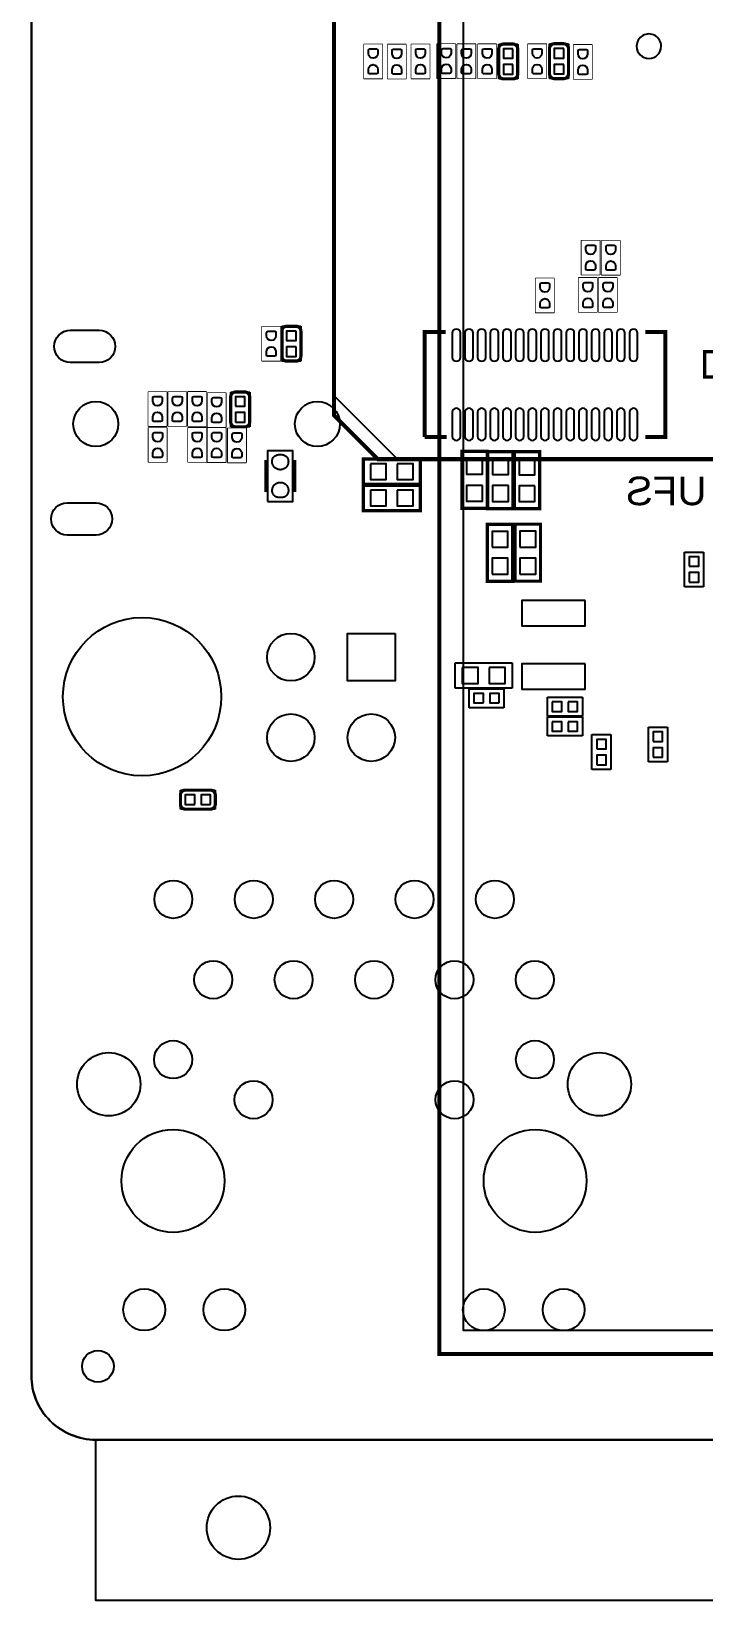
# Model space of a CAD drawing. Extents: x -15 to 159, y -25 to 93.
# Drawn here: x -14.94 to 6.29, y -25.47 to 24.09 of the extents above; entities that cross this region are included whole.
import ezdxf

# ---------------------------------------------------------------- set-up
doc = ezdxf.new("R2010")
doc.units = 0
for name, color, linetype in [('BG_OUTLINE', 200, 'CONTINUOUS'), ('PG_ASSEMBLY_BOTTOM', 2, 'CONTINUOUS'), ('PG_SILKSCREEN_BOTTOM', 120, 'CONTINUOUS'), ('PIN_BOTTOM', 172, 'CONTINUOUS')]:
    doc.layers.add(name, color=color, linetype=linetype)

msp = doc.modelspace()

# ---------------------------------------------------------------- linework, layer by layer
at = {"layer": 'BG_OUTLINE'}
for points in [[(41.056814, 66.641218, 0.414214), (39.024814, 68.673218), (-4.049776, 68.673218), (-4.049776, 67.422014), (-10.151872, 67.422014), (-10.151872, 68.673218), (-12.911328, 68.673218, 0.414214), (-14.943328, 66.641218), (-14.943328, -18.358866, 0.414214), (-12.911328, -20.390866), (39.024814, -20.390866, 0.414214), (41.056814, -18.358866), (41.056814, 66.641218)], [(105.184956, -25.470866), (157.121098, -25.470866), (-12.911328, -25.470866), (-12.911328, -20.390866, -0.414214), (-14.943328, -18.358866)], [(-12.911328, -20.390866, -0.414214), (-14.943328, -18.358866)], [(-12.911328, -20.390866, -0.414214), (-14.943328, -18.358866)], [(-12.911328, -20.390866), (46.136814, -20.390866, -0.414214), (44.104814, -18.358866)]]:
    msp.add_lwpolyline(points, format="xyb", dxfattribs=at)
msp.add_lwpolyline([(41.056814, -18.358866, -0.414214), (39.024814, -20.390866), (-12.911328, -20.390866, -0.414214), (-14.943328, -18.358866), (-14.943328, 66.641218, -0.414214), (-12.911328, 68.673218), (-10.151872, 68.673218), (-10.151872, 67.422014), (-4.049776, 67.422014), (-4.049776, 68.673218), (39.024814, 68.673218, -0.414214), (41.056814, 66.641218)], format="xyb", close=True, dxfattribs=at)
for points in [[(-14.943328, -18.358866), (-14.943328, 66.641218)], [(-14.943328, -18.358866), (-14.943328, 66.641218)], [(-14.943328, -18.358866), (-14.943328, 66.641218)], [(39.024814, -20.390866), (-12.911328, -20.390866)], [(39.024814, -20.390866), (-12.911328, -20.390866)]]:
    msp.add_lwpolyline(points, dxfattribs=at)
at = {"layer": 'PG_ASSEMBLY_BOTTOM'}
msp.add_lwpolyline([(20.853654, 59.208416), (20.853654, -16.9418), (12.528804, -16.9418), (12.528804, -16.941546, 1), (7.028688, -16.941546), (7.028688, -16.9418), (-1.296162, -16.9418), (-1.296162, 59.208416)], format="xyb", dxfattribs=at)
for points in [[(8.09498, 29.076904), (-5.385054, 29.076904), (-5.385054, 12.58697), (-3.385058, 10.586974), (8.09498, 10.586974), (8.09498, 29.076904)], [(-0.179832, 22.58695), (-0.179832, 23.68677)], [(-0.179832, 23.68677), (0.420116, 23.68677)], [(0.420116, 23.68677), (0.420116, 22.58695)], [(1.424178, 22.596348), (1.424178, 23.696168)], [(1.424178, 23.696168), (2.024126, 23.696168)], [(2.024126, 23.696168), (2.024126, 22.596348)], [(0.420116, 22.58695), (-0.179832, 22.58695)], [(2.024126, 22.596348), (1.424178, 22.596348)], [(-7.028942, 13.674344), (-7.028942, 14.774164)], [(-7.028942, 14.774164), (-6.428994, 14.774164)], [(-6.428994, 14.774164), (-6.428994, 13.674344)], [(-6.428994, 13.674344), (-7.028942, 13.674344)], [(-8.646414, 11.597894), (-8.646414, 12.697714)], [(-8.646414, 12.697714), (-8.046466, 12.697714)], [(-8.046466, 12.697714), (-8.046466, 11.597894)], [(-8.046466, 11.597894), (-8.646414, 11.597894)], [(-4.458716, 10.582148), (-2.658872, 10.582148)], [(-4.458716, 9.782048), (-4.458716, 10.582148)], [(-2.658872, 10.582148), (-2.658872, 9.782048)], [(-1.3462, 9.024874), (-1.3462, 10.824718)], [(-1.3462, 10.824718), (-0.5461, 10.824718)], [(-0.5461, 10.824718), (-0.5461, 9.024874)], [(-0.525272, 9.015984), (-0.525272, 10.815828)], [(-0.525272, 10.815828), (0.274828, 10.815828)], [(0.274828, 10.815828), (0.274828, 9.015984)], [(0.313182, 9.011158), (0.313182, 10.811002)], [(0.313182, 10.811002), (1.113282, 10.811002)], [(1.113282, 10.811002), (1.113282, 9.011158)], [(-2.658872, 9.782048), (-4.458716, 9.782048)], [(-4.458462, 9.751314), (-2.658618, 9.751314)], [(-4.458462, 8.951214), (-4.458462, 9.751314)], [(-2.658618, 9.751314), (-2.658618, 8.951214)], [(-2.658618, 8.951214), (-4.458462, 8.951214)], [(-0.5461, 9.024874), (-1.3462, 9.024874)], [(0.274828, 9.015984), (-0.525272, 9.015984)], [(1.113282, 9.011158), (0.313182, 9.011158)], [(-0.540258, 6.721348), (-0.540258, 8.521192)], [(-0.540258, 8.521192), (0.259842, 8.521192)], [(0.259842, 8.521192), (0.259842, 6.721348)], [(0.33909, 6.72338), (0.33909, 8.523224)], [(0.33909, 8.523224), (1.13919, 8.523224)], [(1.13919, 8.523224), (1.13919, 6.72338)], [(5.689346, 6.543548), (5.689346, 7.643368)], [(5.689346, 7.643368), (6.289294, 7.643368)], [(6.289294, 7.643368), (6.289294, 6.543548)], [(0.259842, 6.721348), (-0.540258, 6.721348)], [(1.13919, 6.72338), (0.33909, 6.72338)], [(6.289294, 6.543548), (5.689346, 6.543548)], [(-1.55448, 4.143248), (0.245364, 4.143248)], [(-1.55448, 3.343148), (-1.55448, 4.143248)], [(0.245364, 4.143248), (0.245364, 3.343148)], [(0.245364, 3.343148), (-1.55448, 3.343148)], [(-1.11379, 2.728468), (-1.11379, 3.328416)], [(-1.11379, 3.328416), (-0.01397, 3.328416)], [(-0.01397, 3.328416), (-0.01397, 2.728468)], [(1.362456, 3.061716), (2.462276, 3.061716)], [(1.362456, 2.461768), (1.362456, 3.061716)], [(2.462276, 3.061716), (2.462276, 2.461768)], [(-0.01397, 2.728468), (-1.11379, 2.728468)], [(2.462276, 2.461768), (1.362456, 2.461768)], [(1.363218, 2.436622), (2.463038, 2.436622)], [(1.363218, 1.836674), (1.363218, 2.436622)], [(2.463038, 2.436622), (2.463038, 1.836674)], [(4.54914, 1.013714), (4.54914, 2.113534)], [(4.54914, 2.113534), (5.149088, 2.113534)], [(5.149088, 2.113534), (5.149088, 1.013714)], [(2.463038, 1.836674), (1.363218, 1.836674)], [(2.765806, 0.779018), (2.765806, 1.878838)], [(2.765806, 1.878838), (3.365754, 1.878838)], [(3.365754, 1.878838), (3.365754, 0.779018)], [(5.149088, 1.013714), (4.54914, 1.013714)], [(3.365754, 0.779018), (2.765806, 0.779018)], [(-10.23366, -0.474726), (-10.23366, 0.125222)], [(-10.23366, 0.125222), (-9.13384, 0.125222)], [(-9.13384, 0.125222), (-9.13384, -0.474726)], [(-9.13384, -0.474726), (-10.23366, -0.474726)]]:
    msp.add_lwpolyline(points, dxfattribs=at)
at = {"layer": 'PG_ASSEMBLY_BOTTOM', "const_width": 0.0254}
for points in [[(-3.846322, 23.687024), (-4.44627, 23.687024)], [(-4.44627, 23.687024), (-4.44627, 22.587204)], [(-3.846322, 22.587204), (-3.846322, 23.687024)], [(-3.0988, 23.681436), (-3.698748, 23.681436)], [(-3.698748, 23.681436), (-3.698748, 22.581616)], [(-3.0988, 22.581616), (-3.0988, 23.681436)], [(-2.351532, 23.68931), (-2.95148, 23.68931)], [(-2.95148, 23.68931), (-2.95148, 22.58949)], [(-2.351532, 22.58949), (-2.351532, 23.68931)], [(-1.536446, 23.698708), (-2.136394, 23.698708)], [(-2.136394, 23.698708), (-2.136394, 22.598888)], [(-1.536446, 22.598888), (-1.536446, 23.698708)], [(-0.902208, 23.693628), (-1.502156, 23.693628)], [(-1.502156, 23.693628), (-1.502156, 22.593808)], [(-0.902208, 22.593808), (-0.902208, 23.693628)], [(-0.24257, 23.693374), (-0.842518, 23.693374)], [(-0.842518, 23.693374), (-0.842518, 22.593554)], [(-0.24257, 22.593554), (-0.24257, 23.693374)], [(1.335532, 23.694644), (0.735584, 23.694644)], [(0.735584, 23.694644), (0.735584, 22.594824)], [(1.335532, 22.594824), (1.335532, 23.694644)], [(2.775966, 23.672038), (2.176018, 23.672038)], [(2.176018, 23.672038), (2.176018, 22.572218)], [(2.775966, 22.572218), (2.775966, 23.672038)], [(-4.44627, 22.587204), (-3.846322, 22.587204)], [(-3.698748, 22.581616), (-3.0988, 22.581616)], [(-2.95148, 22.58949), (-2.351532, 22.58949)], [(-2.136394, 22.598888), (-1.536446, 22.598888)], [(-1.502156, 22.593808), (-0.902208, 22.593808)], [(-0.842518, 22.593554), (-0.24257, 22.593554)], [(0.735584, 22.594824), (1.335532, 22.594824)], [(2.176018, 22.572218), (2.775966, 22.572218)], [(2.423922, 17.490694), (2.423922, 16.390874)], [(3.02387, 17.490694), (2.423922, 17.490694)], [(3.02387, 16.390874), (3.02387, 17.490694)], [(3.060954, 17.486884), (3.060954, 16.387064)], [(3.660902, 17.486884), (3.060954, 17.486884)], [(3.660902, 16.387064), (3.660902, 17.486884)], [(2.423922, 16.390874), (3.02387, 16.390874)], [(3.060954, 16.387064), (3.660902, 16.387064)], [(0.9779, 16.296894), (0.9779, 15.197074)], [(1.577848, 16.296894), (0.9779, 16.296894)], [(1.577848, 15.197074), (1.577848, 16.296894)], [(2.338324, 16.314166), (2.338324, 15.214346)], [(2.938272, 16.314166), (2.338324, 16.314166)], [(2.938272, 15.214346), (2.938272, 16.314166)], [(2.970276, 16.314166), (2.970276, 15.214346)], [(3.570224, 16.314166), (2.970276, 16.314166)], [(3.570224, 15.214346), (3.570224, 16.314166)], [(0.9779, 15.197074), (1.577848, 15.197074)], [(2.338324, 15.214346), (2.938272, 15.214346)], [(2.970276, 15.214346), (3.570224, 15.214346)], [(-7.065518, 14.772386), (-7.665466, 14.772386)], [(-7.665466, 14.772386), (-7.665466, 13.672566)], [(-7.065518, 13.672566), (-7.065518, 14.772386)], [(-7.665466, 13.672566), (-7.065518, 13.672566)], [(-10.660888, 12.710668), (-11.260836, 12.710668)], [(-11.260836, 12.710668), (-11.260836, 11.610848)], [(-10.660888, 11.610848), (-10.660888, 12.710668)], [(-10.033, 12.71143), (-10.632948, 12.71143)], [(-10.632948, 12.71143), (-10.632948, 11.61161)], [(-10.033, 11.61161), (-10.033, 12.71143)], [(-9.407652, 12.712954), (-10.0076, 12.712954)], [(-10.0076, 12.712954), (-10.0076, 11.613134)], [(-9.407652, 11.613134), (-9.407652, 12.712954)], [(-8.789924, 12.679934), (-9.389872, 12.679934)], [(-9.389872, 12.679934), (-9.389872, 11.580114)], [(-8.789924, 11.580114), (-8.789924, 12.679934)], [(-11.260836, 11.610848), (-10.660888, 11.610848)], [(-11.255502, 11.574272), (-11.255502, 10.474452)], [(-10.655554, 11.574272), (-11.255502, 11.574272)], [(-10.655554, 10.474452), (-10.655554, 11.574272)], [(-10.632948, 11.61161), (-10.033, 11.61161)], [(-10.0076, 11.613134), (-9.407652, 11.613134)], [(-10.00379, 11.575288), (-10.00379, 10.475468)], [(-9.403842, 11.575288), (-10.00379, 11.575288)], [(-9.403842, 10.475468), (-9.403842, 11.575288)], [(-9.390634, 11.571224), (-9.390634, 10.471404)], [(-8.790686, 11.571224), (-9.390634, 11.571224)], [(-9.389872, 11.580114), (-8.789924, 11.580114)], [(-8.790686, 10.471404), (-8.790686, 11.571224)], [(-8.748268, 11.562588), (-8.748268, 10.462768)], [(-8.14832, 11.562588), (-8.748268, 11.562588)], [(-8.14832, 10.462768), (-8.14832, 11.562588)], [(-11.255502, 10.474452), (-10.655554, 10.474452)], [(-10.00379, 10.475468), (-9.403842, 10.475468)], [(-9.390634, 10.471404), (-8.790686, 10.471404)], [(-8.748268, 10.462768), (-8.14832, 10.462768)]]:
    msp.add_lwpolyline(points, dxfattribs=at)
at = {"layer": 'PG_ASSEMBLY_BOTTOM'}
msp.add_lwpolyline([(-7.479792, 9.243822), (-6.679692, 9.243822), (-6.679692, 10.844022), (-7.479792, 10.844022)], close=True, dxfattribs=at)
at = {"layer": 'PG_SILKSCREEN_BOTTOM'}
for points, const_width in [([(7.492238, -17.68729), (-2.057654, -17.68729), (-2.057654, 68.34251), (21.513546, 68.34251), (21.513546, 68.29171)], 0.127), ([(-5.385054, 29.076904), (-5.385054, 11.960098), (-4.002024, 10.577068), (8.115046, 10.577068), (8.115046, 29.076904), (-5.385054, 29.076904)], 0.127), ([(-1.854962, 14.596872), (-2.517902, 14.596872), (-2.517902, 11.277092)], 0.127), ([(4.454906, 11.277092), (5.082032, 11.277092), (5.082032, 14.596872), (4.454906, 14.596872)], 0.127), ([(6.324092, 13.972032), (6.324092, 13.171932), (8.123936, 13.171932), (8.123936, 13.972032), (6.324092, 13.972032)], 0.1016), ([(-2.517902, 11.277092), (-1.82499, 11.277092)], 0.127), ([(-7.524242, 10.551922), (-7.524242, 9.535922)], 0.127), ([(-6.635242, 9.535922), (-6.635242, 10.551922)], 0.127), ([(-4.458716, 10.582148), (-4.458716, 9.782048), (-2.658872, 9.782048), (-2.658872, 10.582148), (-4.458716, 10.582148)], 0.1016), ([(-0.5461, 10.824718), (-1.3462, 10.824718), (-1.3462, 9.024874), (-0.5461, 9.024874), (-0.5461, 10.824718)], 0.1016), ([(0.274828, 10.815828), (-0.525272, 10.815828), (-0.525272, 9.015984), (0.274828, 9.015984), (0.274828, 10.815828)], 0.1016), ([(1.113282, 10.811002), (0.313182, 10.811002), (0.313182, 9.011158), (1.113282, 9.011158), (1.113282, 10.811002)], 0.1016), ([(-4.458462, 9.751314), (-4.458462, 8.951214), (-2.658618, 8.951214), (-2.658618, 9.751314), (-4.458462, 9.751314)], 0.1016), ([(-0.540258, 6.721348), (0.259842, 6.721348), (0.259842, 8.521192), (-0.540258, 8.521192), (-0.540258, 6.721348)], 0.1016), ([(0.33909, 6.72338), (1.13919, 6.72338), (1.13919, 8.523224), (0.33909, 8.523224), (0.33909, 6.72338)], 0.1016)]:
    msp.add_lwpolyline(points, dxfattribs=dict(at, const_width=const_width))
msp.add_lwpolyline([(4.953254, 23.61692, 1), (4.176738, 23.617052, 1)], format="xyb", close=True, dxfattribs=at)
at = {"layer": 'PG_SILKSCREEN_BOTTOM', "const_width": 0.1016}
for points in [[(0.267716, 23.68677), (-0.027432, 23.68677, 0.414362), (-0.179832, 23.53437), (-0.179832, 22.73935, 0.414362), (-0.027432, 22.58695), (0.267716, 22.58695, 0.414362), (0.420116, 22.73935), (0.420116, 23.53437, 0.414362), (0.267716, 23.68677)], [(1.871726, 23.696168), (1.576578, 23.696168, 0.414362), (1.424178, 23.543768), (1.424178, 22.748748, 0.414362), (1.576578, 22.596348), (1.871726, 22.596348, 0.414362), (2.024126, 22.748748), (2.024126, 23.543768, 0.414362), (1.871726, 23.696168)], [(-6.581394, 14.774164), (-6.876542, 14.774164, 0.414362), (-7.028942, 14.621764), (-7.028942, 13.826744, 0.414362), (-6.876542, 13.674344), (-6.581394, 13.674344, 0.414362), (-6.428994, 13.826744), (-6.428994, 14.621764, 0.414362), (-6.581394, 14.774164)], [(-8.494014, 11.597894), (-8.198866, 11.597894, 0.414362), (-8.046466, 11.750294), (-8.046466, 12.545314, 0.414362), (-8.198866, 12.697714), (-8.494014, 12.697714, 0.414362), (-8.646414, 12.545314), (-8.646414, 11.750294, 0.414362), (-8.494014, 11.597894)], [(-9.13384, -0.322326), (-9.13384, -0.027178, 0.414362), (-9.28624, 0.125222), (-10.08126, 0.125222, 0.414362), (-10.23366, -0.027178), (-10.23366, -0.322326, 0.414362), (-10.08126, -0.474726), (-9.28624, -0.474726, 0.414362), (-9.13384, -0.322326)]]:
    msp.add_lwpolyline(points, format="xyb", dxfattribs=at)
at = {"layer": 'PIN_BOTTOM'}
for points in [[(-4.29641, 23.387304), (-4.29641, 23.488904, -0.375524), (-4.247896, 23.531322), (-4.031996, 23.531322, -0.365201), (-3.996182, 23.488904), (-3.996182, 23.387304, -0.999502)], [(-3.548888, 23.381716), (-3.548888, 23.483316, -0.375524), (-3.500374, 23.525734), (-3.284474, 23.525734, -0.365201), (-3.24866, 23.483316), (-3.24866, 23.381716, -0.999502)], [(-2.80162, 23.38959), (-2.80162, 23.49119, -0.375524), (-2.753106, 23.533608), (-2.537206, 23.533608, -0.365201), (-2.501392, 23.49119), (-2.501392, 23.38959, -0.999502)], [(-1.986534, 23.398988), (-1.986534, 23.500588, -0.375524), (-1.93802, 23.543006), (-1.72212, 23.543006, -0.365201), (-1.686306, 23.500588), (-1.686306, 23.398988, -0.999502)], [(-1.352296, 23.393908), (-1.352296, 23.495508, -0.375524), (-1.303782, 23.537926), (-1.087882, 23.537926, -0.365201), (-1.052068, 23.495508), (-1.052068, 23.393908, -0.999502)], [(-0.692658, 23.393654), (-0.692658, 23.495254, -0.375524), (-0.644144, 23.537672), (-0.428244, 23.537672, -0.365201), (-0.39243, 23.495254), (-0.39243, 23.393654, -0.999502)], [(0.885444, 23.394924), (0.885444, 23.496524, -0.375524), (0.933958, 23.538942), (1.149858, 23.538942, -0.365201), (1.185672, 23.496524), (1.185672, 23.394924, -0.999502)], [(2.325878, 23.372318), (2.325878, 23.473918, -0.375524), (2.374392, 23.516336), (2.590292, 23.516336, -0.365201), (2.626106, 23.473918), (2.626106, 23.372318, -0.999502)], [(-3.996182, 22.886924), (-3.996182, 22.785324, -0.375524), (-4.044696, 22.742906), (-4.260596, 22.742906, -0.365201), (-4.29641, 22.785324), (-4.29641, 22.886924, -0.999502)], [(-3.24866, 22.881336), (-3.24866, 22.779736, -0.375524), (-3.297174, 22.737318), (-3.513074, 22.737318, -0.365201), (-3.548888, 22.779736), (-3.548888, 22.881336, -0.999502)], [(-2.501392, 22.88921), (-2.501392, 22.78761, -0.375524), (-2.549906, 22.745192), (-2.765806, 22.745192, -0.365201), (-2.80162, 22.78761), (-2.80162, 22.88921, -0.999502)], [(-1.686306, 22.898608), (-1.686306, 22.797008, -0.375524), (-1.73482, 22.75459), (-1.95072, 22.75459, -0.365201), (-1.986534, 22.797008), (-1.986534, 22.898608, -0.999502)], [(-1.052068, 22.893528), (-1.052068, 22.791928, -0.375524), (-1.100582, 22.74951), (-1.316482, 22.74951, -0.365201), (-1.352296, 22.791928), (-1.352296, 22.893528, -0.999502)], [(-0.39243, 22.893274), (-0.39243, 22.791674, -0.375524), (-0.440944, 22.749256), (-0.656844, 22.749256, -0.365201), (-0.692658, 22.791674), (-0.692658, 22.893274, -0.999502)], [(1.185672, 22.894544), (1.185672, 22.792944, -0.375524), (1.137158, 22.750526), (0.921258, 22.750526, -0.365201), (0.885444, 22.792944), (0.885444, 22.894544, -0.999502)], [(2.626106, 22.871938), (2.626106, 22.770338, -0.375524), (2.577592, 22.72792), (2.361692, 22.72792, -0.365201), (2.325878, 22.770338), (2.325878, 22.871938, -0.999502)], [(2.573782, 17.190974), (2.573782, 17.292574, -0.375524), (2.622296, 17.334992), (2.838196, 17.334992, -0.365201), (2.87401, 17.292574), (2.87401, 17.190974, -0.999502)], [(3.210814, 17.187164), (3.210814, 17.288764, -0.375524), (3.259328, 17.331182), (3.475228, 17.331182, -0.365201), (3.511042, 17.288764), (3.511042, 17.187164, -0.999502)], [(2.87401, 16.690594), (2.87401, 16.588994, -0.375524), (2.825496, 16.546576), (2.609596, 16.546576, -0.365201), (2.573782, 16.588994), (2.573782, 16.690594, -0.999502)], [(3.511042, 16.686784), (3.511042, 16.585184, -0.375524), (3.462528, 16.542766), (3.246628, 16.542766, -0.365201), (3.210814, 16.585184), (3.210814, 16.686784, -0.999502)], [(1.12776, 15.997174), (1.12776, 16.098774, -0.375524), (1.176274, 16.141192), (1.392174, 16.141192, -0.365201), (1.427988, 16.098774), (1.427988, 15.997174, -0.999502)], [(2.488184, 16.014446), (2.488184, 16.116046, -0.375524), (2.536698, 16.158464), (2.752598, 16.158464, -0.365201), (2.788412, 16.116046), (2.788412, 16.014446, -0.999502)], [(3.120136, 16.014446), (3.120136, 16.116046, -0.375524), (3.16865, 16.158464), (3.38455, 16.158464, -0.365201), (3.420364, 16.116046), (3.420364, 16.014446, -0.999502)], [(1.427988, 15.496794), (1.427988, 15.395194, -0.375524), (1.379474, 15.352776), (1.163574, 15.352776, -0.365201), (1.12776, 15.395194), (1.12776, 15.496794, -0.999502)], [(2.788412, 15.514066), (2.788412, 15.412466, -0.375524), (2.739898, 15.370048), (2.523998, 15.370048, -0.365201), (2.488184, 15.412466), (2.488184, 15.514066, -0.999502)], [(3.420364, 15.514066), (3.420364, 15.412466, -0.375524), (3.37185, 15.370048), (3.15595, 15.370048, -0.365201), (3.120136, 15.412466), (3.120136, 15.514066, -0.999502)], [(-12.800584, 13.631164), (-13.714984, 13.631164, -1), (-13.714984, 14.647164), (-12.800584, 14.647164, -1)], [(-7.515606, 14.472666), (-7.515606, 14.574266, -0.375524), (-7.467092, 14.616684), (-7.251192, 14.616684, -0.365201), (-7.215378, 14.574266), (-7.215378, 14.472666, -0.999502)], [(-1.390904, 13.79601), (-1.390904, 14.55801, 1), (-1.644904, 14.55801), (-1.644904, 13.79601, 1)], [(-0.991108, 13.79601), (-0.991108, 14.55801, 1), (-1.245108, 14.55801), (-1.245108, 13.79601, 1)], [(-0.591058, 13.79601), (-0.591058, 14.55801, 1), (-0.845058, 14.55801), (-0.845058, 13.79601, 1)], [(-0.191008, 13.79601), (-0.191008, 14.55801, 1), (-0.445008, 14.55801), (-0.445008, 13.79601, 1)], [(0.209042, 13.79601), (0.209042, 14.55801, 1), (-0.044958, 14.55801), (-0.044958, 13.79601, 1)], [(0.609092, 13.79601), (0.609092, 14.55801, 1), (0.355092, 14.55801), (0.355092, 13.79601, 1)], [(1.008888, 13.79601), (1.008888, 14.55801, 1), (0.754888, 14.55801), (0.754888, 13.79601, 1)], [(1.408938, 13.79601), (1.408938, 14.55801, 1), (1.154938, 14.55801), (1.154938, 13.79601, 1)], [(1.808988, 13.79601), (1.808988, 14.55801, 1), (1.554988, 14.55801), (1.554988, 13.79601, 1)], [(2.209038, 13.79601), (2.209038, 14.55801, 1), (1.955038, 14.55801), (1.955038, 13.79601, 1)], [(2.609088, 13.79601), (2.609088, 14.55801, 1), (2.355088, 14.55801), (2.355088, 13.79601, 1)], [(3.008884, 13.79601), (3.008884, 14.55801, 1), (2.754884, 14.55801), (2.754884, 13.79601, 1)], [(3.408934, 13.79601), (3.408934, 14.55801, 1), (3.154934, 14.55801), (3.154934, 13.79601, 1)], [(3.808984, 13.79601), (3.808984, 14.55801, 1), (3.554984, 14.55801), (3.554984, 13.79601, 1)], [(4.209034, 13.79601), (4.209034, 14.55801, 1), (3.955034, 14.55801), (3.955034, 13.79601, 1)], [(-7.215378, 13.972286), (-7.215378, 13.870686, -0.375524), (-7.263892, 13.828268), (-7.479792, 13.828268, -0.365201), (-7.515606, 13.870686), (-7.515606, 13.972286, -0.999502)], [(-11.110976, 12.410948), (-11.110976, 12.512548, -0.375524), (-11.062462, 12.554966), (-10.846562, 12.554966, -0.365201), (-10.810748, 12.512548), (-10.810748, 12.410948, -0.999502)], [(-10.483088, 12.41171), (-10.483088, 12.51331, -0.375524), (-10.434574, 12.555728), (-10.218674, 12.555728, -0.365201), (-10.18286, 12.51331), (-10.18286, 12.41171, -0.999502)], [(-9.85774, 12.413234), (-9.85774, 12.514834, -0.375524), (-9.809226, 12.557252), (-9.593326, 12.557252, -0.365201), (-9.557512, 12.514834), (-9.557512, 12.413234, -0.999502)], [(-9.240012, 12.380214), (-9.240012, 12.481814, -0.375524), (-9.191498, 12.524232), (-8.975598, 12.524232, -0.365201), (-8.939784, 12.481814), (-8.939784, 12.380214, -0.999502)], [(-10.810748, 11.910568), (-10.810748, 11.808968, -0.375524), (-10.859262, 11.76655), (-11.075162, 11.76655, -0.365201), (-11.110976, 11.808968), (-11.110976, 11.910568, -0.999502)], [(-10.18286, 11.91133), (-10.18286, 11.80973, -0.375524), (-10.231374, 11.767312), (-10.447274, 11.767312, -0.365201), (-10.483088, 11.80973), (-10.483088, 11.91133, -0.999502)], [(-9.557512, 11.912854), (-9.557512, 11.811254, -0.375524), (-9.606026, 11.768836), (-9.821926, 11.768836, -0.365201), (-9.85774, 11.811254), (-9.85774, 11.912854, -0.999502)], [(-8.939784, 11.879834), (-8.939784, 11.778234, -0.375524), (-8.988298, 11.735816), (-9.204198, 11.735816, -0.365201), (-9.240012, 11.778234), (-9.240012, 11.879834, -0.999502)], [(-1.390904, 11.295888), (-1.390904, 12.057888, 1), (-1.644904, 12.057888), (-1.644904, 11.295888, 1)], [(-0.991108, 11.295888), (-0.991108, 12.057888, 1), (-1.245108, 12.057888), (-1.245108, 11.295888, 1)], [(-0.591058, 11.295888), (-0.591058, 12.057888, 1), (-0.845058, 12.057888), (-0.845058, 11.295888, 1)], [(-0.191008, 11.295888), (-0.191008, 12.057888, 1), (-0.445008, 12.057888), (-0.445008, 11.295888, 1)], [(0.209042, 11.295888), (0.209042, 12.057888, 1), (-0.044958, 12.057888), (-0.044958, 11.295888, 1)], [(0.609092, 11.295888), (0.609092, 12.057888, 1), (0.355092, 12.057888), (0.355092, 11.295888, 1)], [(1.008888, 11.295888), (1.008888, 12.057888, 1), (0.754888, 12.057888), (0.754888, 11.295888, 1)], [(1.408938, 11.295888), (1.408938, 12.057888, 1), (1.154938, 12.057888), (1.154938, 11.295888, 1)], [(1.808988, 11.295888), (1.808988, 12.057888, 1), (1.554988, 12.057888), (1.554988, 11.295888, 1)], [(2.209038, 11.295888), (2.209038, 12.057888, 1), (1.955038, 12.057888), (1.955038, 11.295888, 1)], [(2.609088, 11.295888), (2.609088, 12.057888, 1), (2.355088, 12.057888), (2.355088, 11.295888, 1)], [(3.008884, 11.295888), (3.008884, 12.057888, 1), (2.754884, 12.057888), (2.754884, 11.295888, 1)], [(3.408934, 11.295888), (3.408934, 12.057888, 1), (3.154934, 12.057888), (3.154934, 11.295888, 1)], [(3.808984, 11.295888), (3.808984, 12.057888, 1), (3.554984, 12.057888), (3.554984, 11.295888, 1)], [(4.209034, 11.295888), (4.209034, 12.057888, 1), (3.955034, 12.057888), (3.955034, 11.295888, 1)], [(-11.105642, 11.274552), (-11.105642, 11.376152, -0.375524), (-11.057128, 11.41857), (-10.841228, 11.41857, -0.365201), (-10.805414, 11.376152), (-10.805414, 11.274552, -0.999502)], [(-9.85393, 11.275568), (-9.85393, 11.377168, -0.375524), (-9.805416, 11.419586), (-9.589516, 11.419586, -0.365201), (-9.553702, 11.377168), (-9.553702, 11.275568, -0.999502)], [(-9.240774, 11.271504), (-9.240774, 11.373104, -0.375524), (-9.19226, 11.415522), (-8.97636, 11.415522, -0.365201), (-8.940546, 11.373104), (-8.940546, 11.271504, -0.999502)], [(-8.598408, 11.262868), (-8.598408, 11.364468, -0.375524), (-8.549894, 11.406886), (-8.333994, 11.406886, -0.365201), (-8.29818, 11.364468), (-8.29818, 11.262868, -0.999502)], [(-10.805414, 10.774172), (-10.805414, 10.672572, -0.375524), (-10.853928, 10.630154), (-11.069828, 10.630154, -0.365201), (-11.105642, 10.672572), (-11.105642, 10.774172, -0.999502)], [(-9.553702, 10.775188), (-9.553702, 10.673588, -0.375524), (-9.602216, 10.63117), (-9.818116, 10.63117, -0.365201), (-9.85393, 10.673588), (-9.85393, 10.775188, -0.999502)], [(-8.940546, 10.771124), (-8.940546, 10.669524, -0.375524), (-8.98906, 10.627106), (-9.20496, 10.627106, -0.365201), (-9.240774, 10.669524), (-9.240774, 10.771124, -0.999502)], [(-8.29818, 10.762488), (-8.29818, 10.660888, -0.375524), (-8.346694, 10.61847), (-8.562594, 10.61847, -0.365201), (-8.598408, 10.660888), (-8.598408, 10.762488, -0.999502)], [(-12.90066, 8.181086), (-13.81506, 8.181086, -1), (-13.81506, 9.197086), (-12.90066, 9.197086, -1)]]:
    msp.add_lwpolyline(points, format="xyb", close=True, dxfattribs=at)
for points in [[(0.270129, 23.536783), (-0.029845, 23.536783), (-0.029845, 23.236809), (0.270129, 23.236809)], [(1.874139, 23.546181), (1.574165, 23.546181), (1.574165, 23.246207), (1.874139, 23.246207)], [(0.270129, 23.036911), (-0.029845, 23.036911), (-0.029845, 22.736937), (0.270129, 22.736937)], [(1.874139, 23.046309), (1.574165, 23.046309), (1.574165, 22.746335), (1.874139, 22.746335)], [(-6.578981, 14.624177), (-6.878955, 14.624177), (-6.878955, 14.324203), (-6.578981, 14.324203)], [(-6.578981, 14.124305), (-6.878955, 14.124305), (-6.878955, 13.824331), (-6.578981, 13.824331)], [(-8.496427, 12.247753), (-8.196453, 12.247753), (-8.196453, 12.547727), (-8.496427, 12.547727)], [(-8.496427, 11.747881), (-8.196453, 11.747881), (-8.196453, 12.047855), (-8.496427, 12.047855)], [(-6.825996, 10.526522), (-6.824726, 10.502392), (-6.825996, 10.478516), (-6.829044, 10.45464), (-6.834378, 10.431018), (-6.841998, 10.408158), (-6.851396, 10.38606), (-6.862826, 10.364978), (-6.876034, 10.344912), (-6.891274, 10.326116), (-6.907784, 10.30859), (-6.926072, 10.292842), (-6.94563, 10.278872), (-6.96849, 10.267442), (-6.992366, 10.258298), (-7.017004, 10.25144), (-7.04215, 10.246614), (-7.06755, 10.244328), (-7.09295, 10.244328), (-7.11835, 10.246614), (-7.143496, 10.25144), (-7.168134, 10.258298), (-7.19201, 10.267442), (-7.21487, 10.278872), (-7.234682, 10.292334), (-7.253224, 10.307574), (-7.270242, 10.324592), (-7.285482, 10.343388), (-7.298944, 10.3632), (-7.310374, 10.384536), (-7.319772, 10.406634), (-7.326884, 10.429494), (-7.33171, 10.453116), (-7.33425, 10.476992), (-7.334504, 10.501122), (-7.334758, 10.522966), (-7.332472, 10.544556), (-7.328154, 10.565892), (-7.32155, 10.586466), (-7.31266, 10.606532), (-7.301992, 10.625328), (-7.289292, 10.642854), (-7.274814, 10.65911), (-7.258558, 10.673842), (-7.241032, 10.686542), (-7.222236, 10.697464), (-7.202424, 10.706354), (-7.181596, 10.713212), (-7.16026, 10.71753), (-7.13867, 10.719816), (-7.022084, 10.719816), (-7.000748, 10.717784), (-6.979666, 10.713212), (-6.959092, 10.706608), (-6.939534, 10.697972), (-6.920738, 10.687304), (-6.903212, 10.674858), (-6.88721, 10.660634), (-6.872732, 10.644632), (-6.860032, 10.62736), (-6.84911, 10.608818), (-6.839966, 10.58926), (-6.833108, 10.56894), (-6.828536, 10.547858)], [(-4.233799, 10.432161), (-4.233799, 9.932035), (-3.733673, 9.932035), (-3.733673, 10.432161)], [(-3.383915, 10.432161), (-3.383915, 9.932035), (-2.883789, 9.932035), (-2.883789, 10.432161)], [(-0.696087, 10.599801), (-1.196213, 10.599801), (-1.196213, 10.099675), (-0.696087, 10.099675)], [(0.124841, 10.590911), (-0.375285, 10.590911), (-0.375285, 10.090785), (0.124841, 10.090785)], [(0.963295, 10.586085), (0.463169, 10.586085), (0.463169, 10.085959), (0.963295, 10.085959)], [(-7.333488, 9.561322), (-7.334758, 9.585452), (-7.333488, 9.609328), (-7.33044, 9.633204), (-7.325106, 9.656826), (-7.317486, 9.679686), (-7.308088, 9.701784), (-7.296658, 9.722866), (-7.28345, 9.742932), (-7.26821, 9.761728), (-7.2517, 9.779254), (-7.233412, 9.795002), (-7.213854, 9.808972), (-7.190994, 9.820402), (-7.167118, 9.829546), (-7.14248, 9.836404), (-7.117334, 9.84123), (-7.091934, 9.843516), (-7.066534, 9.843516), (-7.041134, 9.84123), (-7.015988, 9.836404), (-6.99135, 9.829546), (-6.967474, 9.820402), (-6.944614, 9.808972), (-6.924802, 9.79551), (-6.90626, 9.78027), (-6.889242, 9.763252), (-6.874002, 9.744456), (-6.86054, 9.724644), (-6.84911, 9.703308), (-6.839712, 9.68121), (-6.8326, 9.65835), (-6.827774, 9.634728), (-6.825234, 9.610852), (-6.82498, 9.586722), (-6.824726, 9.564878), (-6.827012, 9.543288), (-6.83133, 9.521952), (-6.837934, 9.501378), (-6.846824, 9.481312), (-6.857492, 9.462516), (-6.870192, 9.44499), (-6.88467, 9.428734), (-6.900926, 9.414002), (-6.918452, 9.401302), (-6.937248, 9.39038), (-6.95706, 9.38149), (-6.977888, 9.374632), (-6.999224, 9.370314), (-7.020814, 9.368028), (-7.1374, 9.368028), (-7.158736, 9.37006), (-7.179818, 9.374632), (-7.200392, 9.381236), (-7.21995, 9.389872), (-7.238746, 9.40054), (-7.256272, 9.412986), (-7.272274, 9.42721), (-7.286752, 9.443212), (-7.299452, 9.460484), (-7.310374, 9.479026), (-7.319518, 9.498584), (-7.326376, 9.518904), (-7.330948, 9.539986)], [(-4.233545, 9.601327), (-4.233545, 9.101201), (-3.733419, 9.101201), (-3.733419, 9.601327)], [(-3.383661, 9.601327), (-3.383661, 9.101201), (-2.883535, 9.101201), (-2.883535, 9.601327)], [(-0.696087, 9.749917), (-1.196213, 9.749917), (-1.196213, 9.249791), (-0.696087, 9.249791)], [(0.124841, 9.741027), (-0.375285, 9.741027), (-0.375285, 9.240901), (0.124841, 9.240901)], [(0.963295, 9.736201), (0.463169, 9.736201), (0.463169, 9.236075), (0.963295, 9.236075)], [(-0.390271, 7.796149), (0.109855, 7.796149), (0.109855, 8.296275), (-0.390271, 8.296275)], [(0.489077, 7.798181), (0.989203, 7.798181), (0.989203, 8.298307), (0.489077, 8.298307)], [(-0.390271, 6.946265), (0.109855, 6.946265), (0.109855, 7.446391), (-0.390271, 7.446391)], [(0.489077, 6.948297), (0.989203, 6.948297), (0.989203, 7.448423), (0.489077, 7.448423)], [(5.839333, 7.193407), (6.139307, 7.193407), (6.139307, 7.493381), (5.839333, 7.493381)], [(5.839333, 6.693535), (6.139307, 6.693535), (6.139307, 6.993509), (5.839333, 6.993509)], [(2.554986, 6.114288), (0.55499, 6.114288), (0.55499, 5.314188), (2.554986, 5.314188)], [(-3.454654, 5.07365), (-3.454654, 3.573526), (-4.954778, 3.573526), (-4.954778, 5.07365)], [(-1.329563, 3.993261), (-1.329563, 3.493135), (-0.829437, 3.493135), (-0.829437, 3.993261)], [(-0.479679, 3.993261), (-0.479679, 3.493135), (0.020447, 3.493135), (0.020447, 3.993261)], [(2.554986, 4.114292), (0.55499, 4.114292), (0.55499, 3.314192), (2.554986, 3.314192)], [(-0.663702, 2.878328), (-0.663702, 3.178302), (-0.963676, 3.178302), (-0.963676, 2.878328)], [(-0.16383, 2.878328), (-0.16383, 3.178302), (-0.463804, 3.178302), (-0.463804, 2.878328)], [(1.512443, 2.911729), (1.512443, 2.611755), (1.812417, 2.611755), (1.812417, 2.911729)], [(2.012315, 2.911729), (2.012315, 2.611755), (2.312289, 2.611755), (2.312289, 2.911729)], [(1.513205, 2.286635), (1.513205, 1.986661), (1.813179, 1.986661), (1.813179, 2.286635)], [(2.013077, 2.286635), (2.013077, 1.986661), (2.313051, 1.986661), (2.313051, 2.286635)], [(2.915793, 1.428877), (3.215767, 1.428877), (3.215767, 1.728851), (2.915793, 1.728851)], [(4.699127, 1.663573), (4.999101, 1.663573), (4.999101, 1.963547), (4.699127, 1.963547)], [(2.915793, 0.929005), (3.215767, 0.929005), (3.215767, 1.228979), (2.915793, 1.228979)], [(4.699127, 1.163701), (4.999101, 1.163701), (4.999101, 1.463675), (4.699127, 1.463675)], [(-9.783572, -0.324866), (-9.783572, -0.024892), (-10.083546, -0.024892), (-10.083546, -0.324866)], [(-9.2837, -0.324866), (-9.2837, -0.024892), (-9.583674, -0.024892), (-9.583674, -0.324866)]]:
    msp.add_lwpolyline(points, close=True, dxfattribs=at)
for centre, radius in [((-12.907772, 11.68908), 0.7112), ((-5.907786, 11.68908), 0.7112), ((-11.445748, 3.07594), 2.499995), ((-6.744716, 4.323588), 0.750062), ((-6.744716, 1.783588), 0.750062), ((-4.204716, 1.783588), 0.750062), ((-10.458958, -3.325368), 0.599948), ((-7.918958, -3.325368), 0.599948), ((-5.378958, -3.325368), 0.599948), ((-2.838958, -3.325368), 0.599948), ((-0.298958, -3.325368), 0.599948), ((-9.199118, -5.865368), 0.599948), ((-6.659118, -5.865368), 0.599948), ((-4.119118, -5.865368), 0.599948), ((-1.579118, -5.865368), 0.599948), ((0.960882, -5.865368), 0.599948), ((-10.464038, -8.385302), 0.599948), ((0.965962, -8.385302), 0.599948), ((-12.499086, -9.165336), 0.999998), ((3.00101, -9.165336), 0.999998), ((-7.924038, -9.655302), 0.599948), ((-1.574038, -9.655302), 0.599948), ((-10.469118, -12.215368), 1.6256), ((0.971042, -12.215368), 1.6256), ((-11.378946, -16.285464), 0.660019), ((-8.849106, -16.285464), 0.660019), ((-0.64897, -16.285464), 0.660019), ((1.870964, -16.285464), 0.660019), ((-12.84351, -18.070576), 0.499999), ((-8.402574, -23.16734), 0.999998)]:
    msp.add_circle(centre, radius, dxfattribs=at)

# ---------------------------------------------------------------- texts
at = {"layer": 'PG_SILKSCREEN_BOTTOM', "text_generation_flag": 2, "width": 1.055885}
msp.add_text('UFS', height=0.899922, dxfattribs=at).set_placement((6.383782, 9.124442))

doc.saveas('drawing.dxf')
